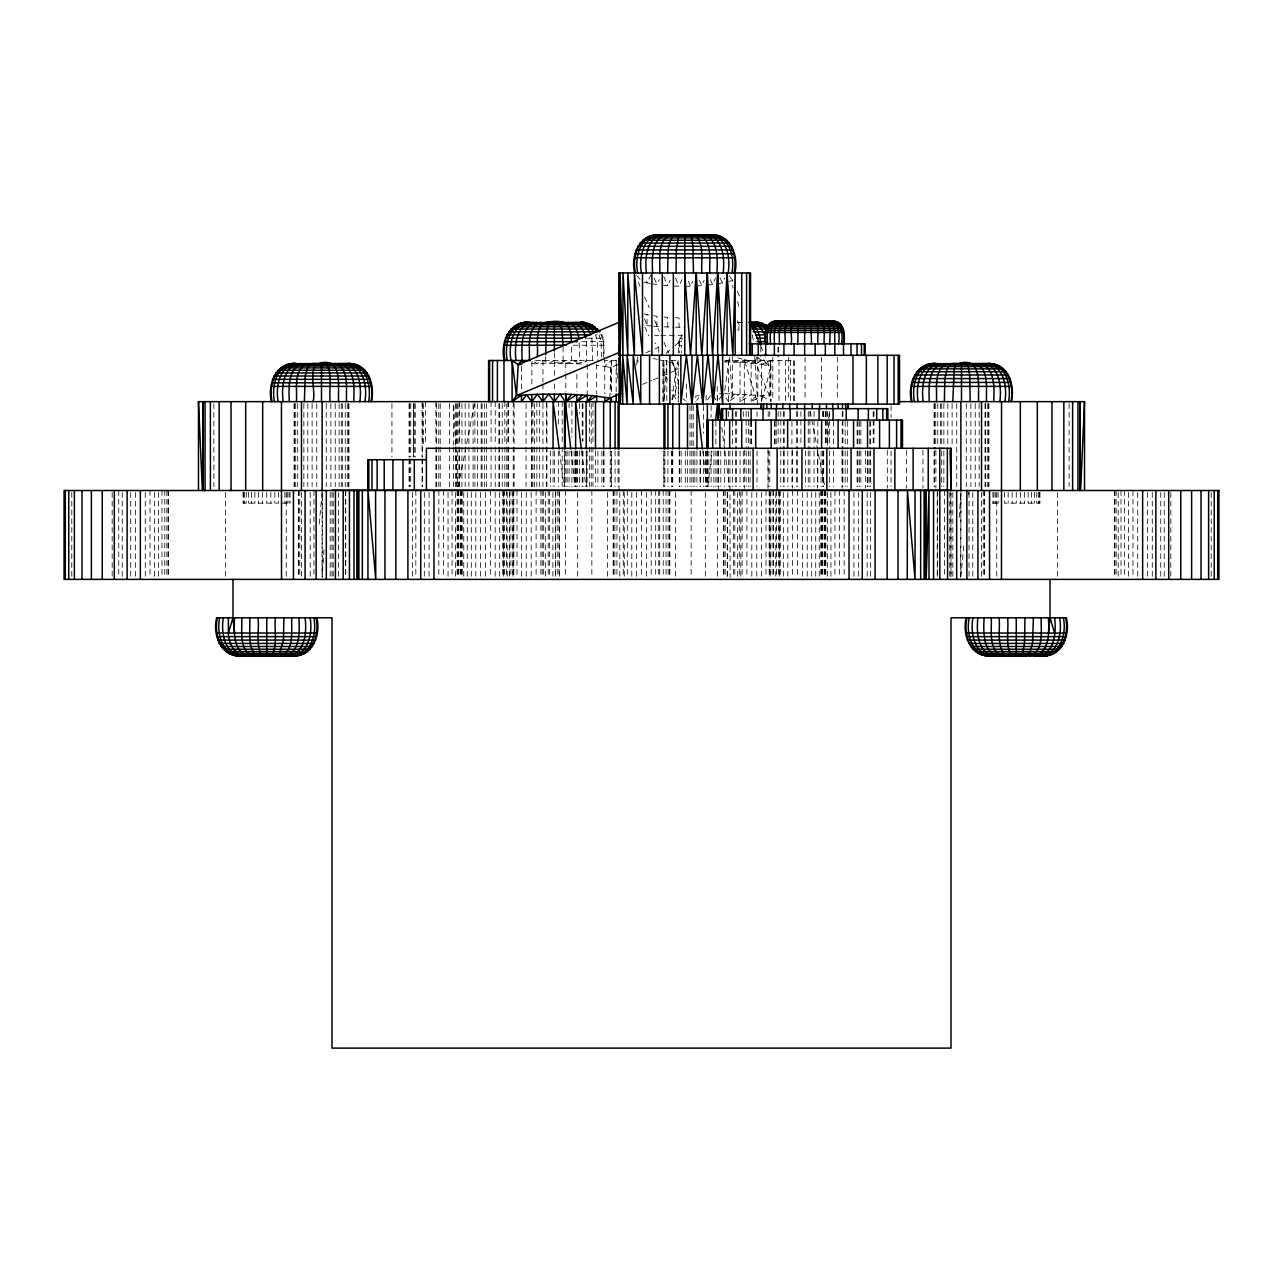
<?xml version="1.0" encoding="UTF-8"?>
<svg xmlns="http://www.w3.org/2000/svg" width="1283" height="1283" viewBox="0 0 1283 1283"><rect width="100%" height="100%" fill="white"/><g stroke="black" fill="none" stroke-linecap="round" stroke-linejoin="round"><path stroke-width="0.75" stroke-dasharray="5 3.75" d="M323.99 549.765L322.193 577.414L322.37 492.48M960.63 577.414L960.919 492.48L959.01 520.128M564.841 451.023L564.552 486.562L564.536 451.023M678.386 383.842L678.242 401.643L678.242 360.491L671.667 360.491L675.628 369.552L675.708 399.045L671.891 390.096M609.81 398.115L611.333 360.491L604.758 366.409L596.659 365.302M827.615 445.089L829.171 411.522M636.737 365.062L637.266 357.251M662.846 401.643L662.846 360.491L666.823 360.491L663.936 401.643L663.856 360.491L663.856 401.643M678.547 352.857L678.835 341.663L681.77 334.863L679.589 341.663L679.316 352.857M724.799 393.64L769.575 396.014L770.907 360.491L761.509 364.404L745.648 362.528L724.799 361.934M319.194 524.089L322.177 492.48M963.806 545.804L960.823 577.414L960.935 490.507M968.681 494.468L969.05 490.507M707.815 486.562L711.985 451.023M724.815 390.417L729.273 357.251M671.939 399.687L675.708 372.311L672.244 362.175M752.848 400.729L761.493 396.126L761.509 401.643C765.085 387.787 769.8 374.604 770.907 360.491L770.907 401.643L769.575 375.598M458.239 486.642L474.918 401.643L474.918 445.089M678.242 368.606L675.628 369.552L678.242 360.491M672.276 399.847L678.402 381.869L675.708 372.311M684.769 286.301L690.511 286.237L692.644 281.266M696.204 286.029L701.801 285.676L704.142 280.239M673.35 286.029L679.044 286.237L681.914 279.614M737.581 357.781L744.3 359.657L757.836 404.081L754.965 361.838L757.836 355.295M662.285 285.179L667.753 285.676L670.159 280.239M707.27 285.179L712.578 284.553L715.481 277.946M651.892 283.784L656.976 284.553L659.254 279.598M717.662 283.784L722.505 282.901L724.783 277.946M651.074 274.642L647.049 282.901L644.018 282.244M721.864 395.26L717.758 401.643L717.197 393.881L722.89 393.673L728.632 401.643L734.357 393.673M710.509 395.725L706.131 401.643L706.131 393.801M745.648 394.234L740.05 401.643L740.05 360.491L734.357 361.966L728.632 360.491L722.89 361.966M696.749 400.392L698.786 397.874M752.191 400.392L756.425 395.356M666.15 353.322L673.431 347.019M674.89 345.752L682.155 339.45M730.252 400.537L740.05 393.881M756.425 363.65L761.509 360.491L761.509 401.643M741.638 400.649L751.116 394.731M531.884 363.747L571.4 363.522L576.869 360.491L576.869 366.361M554.368 360.491L548.643 363.249L542.95 360.491L537.352 363.522L531.884 360.491L531.884 385.958M560.11 363.249L565.803 360.491L565.803 372.246M604.758 366.409L610.676 367.531L618.069 364.436M645.782 352.793L653.175 349.682M655.02 348.912L658.708 347.356L654.939 342.962M642.542 384.355L651.636 380.538M653.464 379.768L660.729 376.721M662.557 375.951L678.915 369.071M745.648 362.528L751.116 360.491L751.116 401.643M576.869 363.747L587.261 360.491L582.177 364.051L571.4 363.522M728.936 281.394L732.705 280.384L732.93 288.242M565.803 363.346L576.869 360.491M751.116 363.025L761.509 360.491M554.368 363.217L565.803 360.491M740.05 362.175L751.116 360.491M699.139 395.613L695.739 396.126L695.739 401.643M737.436 322.37L742.232 322.37M737.436 330.004L738.88 330.004L738.88 322.37M654.619 335.665L658.612 335.665M660.601 335.665L682.54 335.665M587.357 338.183L603.331 338.183L604.453 360.491M679.669 338.183L682.62 338.183M604.165 341.663L579.274 341.663L579.419 360.491M678.835 341.663L681.834 341.663M604.453 345.239L571.496 345.239L571.496 360.491M678.547 345.239L681.578 345.239L681.578 352.857M535.572 360.491L594.783 360.491M617.428 378.116L616.177 360.491L604.758 360.491L604.758 393.801M724.815 360.491L794.402 360.491L794.402 401.643M281.971 503.161L290.439 503.161M992.561 503.161L1001.029 503.161M675.243 327.165L684.769 327.277M664.097 326.812L673.35 327.133M675.243 317.799L679.044 317.943L679.044 327.245M653.576 326.203L662.285 326.732M651.892 326.074L644.018 325.337M664.097 317.045L667.753 317.382L667.753 326.973M653.576 315.746L656.976 316.26L656.976 326.427M650.273 283.495L647.049 282.901L644.772 277.946M644.098 313.918L650.273 315.201M761.509 364.404L769.239 365.896L765.342 356.802M769.575 396.014L754.965 361.838L744.3 359.657L744.3 404.081M653.384 358.486L657.249 359.368M659.173 359.817L666.903 361.581M668.828 362.031L678.482 364.244M737.933 322.37L739.152 322.658M762.31 396.255L769.479 400.745M757.964 357.652L769.239 365.896L761.188 357.636M683.181 398.805L685.298 400.697M636.705 275.54L640.185 279.357M729.305 275.941L732.705 280.384M712.723 395.725L717.197 401.643L717.197 384.002M720.084 277.946L722.505 282.901M710.301 279.598L712.578 284.553M699.395 280.239L701.801 285.676M654.073 277.946L656.976 284.553M688.362 281.266L690.511 286.237M663.84 276.615L667.753 285.676M675.483 277.962L679.044 286.237M737.356 291.305L739.698 296.758M760.675 345.881L764.572 354.99M737.404 320.718L739.682 326.058M638.421 282.436L639.96 286.061M644.611 296.95L649.262 307.84M654.699 320.558L659.35 331.447M664.001 342.336L668.651 353.226M671.763 360.475L675.628 369.552M644.852 326.812L648.637 335.665M662.702 368.59L667.288 379.335M603.331 338.183L601.952 334.863L595.585 334.863L597.493 341.663L597.734 360.491M601.23 334.863L603.411 341.663L603.684 360.491M599.081 334.863L601.166 341.663L601.422 360.491M644.531 318.745L647.049 325.657L647.049 314.624M737.645 301.553L739.441 309.235M752.415 334.863L753.522 341.663M810.134 411.298L824.392 484.717M591.88 338.183L592.73 360.491M721.784 427.319L724.59 449.034M724.847 451.023L729.418 486.562M559.436 451.023L564.023 486.562M581.584 451.023L585.866 486.562M702.731 451.023L706.901 486.562M571.015 451.023L575.185 486.562M637.571 357.251L638.276 365.062M729.658 357.251L732.32 400.184M586.379 341.663L586.556 360.491M455.497 445.089L453.669 403.616L453.573 445.089M455.577 447.061L457.309 486.562L457.357 447.061M754.741 355.295L754.965 361.838M610.676 367.531L611.189 394.057M658.708 347.356L658.788 352.617M718.159 451.023L718.448 486.562M950.799 490.202L950.992 577.398L951.008 490.202M586.219 451.023L586.331 486.562L586.379 451.023M1211.216 492.48L1211.216 577.414M1170.834 492.48L1170.834 577.414M1164.242 492.48L1164.242 577.414M1160.762 492.48L1160.762 577.414M1152.278 492.48L1152.278 577.414M1147.531 492.48L1147.531 577.414M1137.732 492.48L1137.732 577.414M1132.985 490.507L1132.985 577.414M1128.527 492.48L1128.527 577.414M1124.501 490.507L1124.501 577.414M1121.021 490.507L1121.021 577.414M1118.215 492.48L1118.215 577.414M1116.13 490.507L1116.13 577.414M1114.863 490.507L1114.863 577.414M1114.43 490.507L1114.43 577.414M1069.124 403.616L1069.124 486.562M1057.609 492.48L1057.609 577.414M1039.968 492.319L1039.968 503.161L1004.413 503.161L1004.413 492.319M1039.615 492.319L1039.615 503.161M1038.54 492.319L1038.54 503.161M1036.792 492.319L1036.792 503.161M1034.419 492.319L1034.419 503.161M1031.5 492.319L1031.5 503.161M1028.116 492.319L1028.116 503.161M1024.379 492.319L1024.379 503.161M1020.386 492.319L1020.386 503.161M1016.264 492.319L1016.264 503.161M1012.143 492.319L1012.143 503.161M1008.165 492.319L1008.165 503.161M998.11 492.319L998.11 503.161M996.747 492.48L996.747 577.414M995.736 492.319L995.736 503.161M993.988 492.319L993.988 503.161M992.93 492.319L992.93 503.161M988.936 403.616L988.936 486.562M988.519 403.616L988.519 486.562M987.285 403.616L987.285 486.562M985.264 403.616L985.264 486.562M985.136 403.616L985.136 486.562M984.638 490.507L984.638 577.414M984.269 490.507L984.318 577.414M983.211 490.507L983.211 577.414M981.463 492.48L981.463 577.414M979.137 403.616L979.137 486.562M975.224 403.616L975.224 486.562M972.787 492.48L972.787 577.414M970.878 403.616L970.878 486.562M969.034 492.48L969.034 577.414M966.259 403.616L966.259 486.562M956.733 403.616L956.733 486.562M952.82 492.48L952.82 577.414M952.114 403.616L952.114 445.089M949.773 492.48L949.773 577.414M947.784 403.616L947.784 445.089M944.529 490.507L944.529 577.414M943.855 403.616L943.855 449.034M943.855 451.023L943.855 486.562M941.706 403.616L941.706 449.034M941.706 451.023L941.706 486.562M940.487 403.616L940.487 445.089M937.745 403.616L937.745 445.089M937.584 490.507L937.584 577.414M937.231 492.48L937.231 577.414M935.724 403.616L935.724 449.034M935.884 450.285L935.884 488.214M934.473 403.616L934.473 449.034M934.473 451.023L934.473 486.562M934.056 403.616L934.056 449.034M934.056 451.023L934.056 486.562M922.958 450.285L922.958 488.214M906.616 450.285L906.616 488.214M891.06 405.588L891.06 417.44M891.06 451.023L891.06 486.562M887.307 450.285L887.307 488.214M873.98 411.522L873.98 445.089M873.21 411.522L873.21 445.089M870.692 421.385L870.692 449.034M870.692 451.023L870.692 486.562M870.644 492.48L870.644 577.414M869.826 421.385L869.826 449.034M869.826 451.023L869.826 486.562M868.078 451.023L868.078 486.562M867.533 451.023L867.533 486.562M867.292 451.023L867.292 486.562M867.164 492.48L867.164 577.414M865.592 450.285L865.592 488.214M860.861 421.385L860.861 449.034M860.861 451.023L860.861 486.562M859.482 421.385L859.482 449.034M859.482 451.023L859.482 486.562M858.68 492.48L858.68 577.414M857.942 421.385L857.942 449.034M857.942 451.023L857.942 486.562M857.108 421.385L857.108 449.034M857.108 451.023L857.108 486.562M853.933 492.48L853.933 577.414M847.325 421.385L847.325 449.034M847.325 451.023L847.325 486.562M845.16 421.385L845.16 449.034M845.16 451.023L845.16 486.562M844.15 490.507L844.15 577.414M842.899 411.522L842.899 449.034M842.899 451.023L842.899 486.562M842.225 411.522L842.225 449.034M842.225 451.023L842.225 486.562M842.113 450.285L842.113 488.214M839.403 490.507L839.403 577.414M837.318 357.251L837.318 400.184M834.944 490.507L834.944 577.414M833.597 421.385L833.597 449.034M833.597 451.023L833.597 486.562M830.919 492.48L830.919 577.414M829.636 411.522L829.636 449.034M829.636 451.023L829.636 486.562M827.439 492.48L827.439 577.414M827.23 411.522L827.23 445.089M826.829 411.522L826.829 445.089M825.867 490.507L825.867 577.414M825.643 411.522L825.643 445.089M825.466 411.522L825.466 445.089M825.434 490.507L825.434 577.414M824.616 490.507L824.616 577.414M824.167 490.507L824.167 577.414M823.702 411.522L823.702 417.44M823.702 451.023L823.702 486.562M823.317 411.522L823.317 417.44M823.317 451.023L823.317 486.562M822.547 411.522L822.547 417.44M822.547 451.023L822.547 486.562M822.547 490.507L822.547 577.414M822.066 490.507L822.066 577.414M821.457 357.251L821.457 400.184M821.072 451.023L821.072 486.562M821.264 490.507L821.264 577.414M820.847 490.507L820.847 577.414M819.244 492.48L819.244 577.414M817.832 421.385L817.832 449.034M817.832 451.023L817.832 486.562M817.528 450.285L817.528 488.214M815.747 492.48L815.747 577.414M814.08 411.522L814.08 449.034M814.08 451.023L814.08 486.562M811.69 492.48L811.69 577.414M809.926 411.522L809.926 449.034M809.926 451.023L809.926 486.562M808.258 411.522L808.258 449.034M808.258 451.023L808.258 486.562M807.215 492.48L807.215 577.414M805.499 451.023L805.499 486.562M805.082 357.251L805.082 400.184M802.436 492.48L802.436 577.414M800.929 411.522L800.929 445.089M797.513 490.507L797.513 577.414M797.433 411.522L797.433 449.034M797.433 451.023L797.433 486.562M796.358 411.522L796.358 449.034M796.358 451.023L796.358 486.562M793.407 360.491L793.407 401.643M792.589 450.285L792.589 488.214M792.589 490.507L792.589 577.414M791.932 421.385L791.932 449.034M791.932 451.023L791.932 486.562M790.44 360.491L790.44 401.643M788.692 357.251L788.692 400.184M787.778 451.023L787.778 486.562M787.826 492.48L787.826 577.414M785.597 360.491L785.597 401.643M784.025 411.522L784.025 449.034M784.025 451.023L784.025 486.562M783.833 411.522L783.833 449.034M783.833 451.023L783.833 486.562M783.336 492.48L783.336 577.414M780.786 411.522L780.786 449.034M780.786 451.023L780.786 486.562M780.176 490.507L780.176 577.414M779.743 490.507L779.743 577.414M779.294 492.48L779.294 577.414M779.022 360.491L779.022 401.643M778.701 347.148L778.701 356.674M778.46 490.507L778.46 577.414M778.156 411.522L778.156 445.089M777.947 347.148L777.947 356.674M776.215 421.385L776.215 445.089M776.375 490.507L776.375 577.414M775.798 492.48L775.798 577.414M775.028 421.385L775.028 445.089M774.627 421.385L774.627 445.089M773.537 490.507L773.537 577.414M772.959 490.507L772.959 577.414M772.783 357.251L772.783 400.184M770.875 490.507L770.875 577.414M770.041 492.48L770.041 577.414M769.768 411.522L769.768 417.44M769.768 451.023L769.768 486.562M769.592 490.507L769.592 577.414M769.159 490.507L769.159 577.414M768.196 411.522L768.196 417.44M768.196 451.023L768.196 486.562M767.988 448.28L767.988 488.214M765.999 490.507L765.999 577.414M761.525 492.48L761.525 577.414M760.819 347.148L760.819 356.674M757.836 357.251L757.836 400.184M757.034 411.522L757.034 417.44M757.034 451.023L757.034 486.562M756.745 492.48L756.745 577.414M751.822 492.48L751.822 577.414M751.485 421.385L751.485 445.089M751.148 421.385L751.148 445.089M750.106 421.385L750.106 449.034M750.106 451.023L750.106 486.562M748.422 411.522L748.422 449.034M748.422 451.023L748.422 486.562M746.898 490.507L746.898 577.414M746.145 411.522L746.145 449.034M746.145 451.023L746.145 486.562M744.461 450.285L744.461 488.214M743.322 411.522L743.322 417.44M743.322 451.023L743.322 486.562M742.119 490.507L742.119 577.414M740.804 492.48L740.804 577.414M740.066 451.023L740.066 486.562M739.297 490.507L739.297 577.414M737.645 492.48L737.645 577.414M736.442 411.522L736.442 449.034M736.442 451.023L736.442 486.562M735.624 411.522L735.624 449.034M735.624 451.023L735.624 486.562M734.822 490.507L734.822 577.414M733.603 490.507L733.603 577.414M732.561 356.369L732.561 400.104M732.593 421.385L732.593 449.034M732.593 451.023L732.593 486.562M729.931 451.023L730.107 577.414M728.632 360.491L728.632 401.643M728.632 411.522L728.632 417.44M728.632 451.023L728.632 486.562M727.509 492.48L727.509 577.414M727.269 492.48L727.269 577.414M725.184 490.507L725.184 577.414M724.654 421.385L724.654 449.034M724.654 451.023L724.654 486.562M723.901 490.507L723.901 577.414M723.468 490.507L723.468 577.414M720.805 451.023L720.805 486.562M718.464 451.023L718.464 490.507M717.582 492.48L717.582 577.414M717.197 451.023L717.197 486.562M715.882 421.385L715.882 449.034M715.882 451.023L715.882 486.562M713.925 451.023L713.925 486.562M711.103 405.588L711.103 417.44M711.103 451.023L711.103 486.562M708.825 451.023L708.825 486.562M707.366 451.023L707.366 486.562M707.141 451.023L707.141 486.562M706.115 451.023L706.115 486.562M705.762 451.023L705.762 486.562M705.329 492.48L705.329 577.414M703.485 405.588L703.485 433.237M703.485 451.023L703.485 486.562M700.566 451.023L700.566 486.562M700.053 451.023L700.053 486.562M696.926 451.023L696.926 486.562M694.857 451.023L694.857 486.562M693.237 405.588L693.237 449.034M693.237 451.023L693.237 486.562M691.794 405.588L691.794 449.034M691.794 451.023L691.794 486.562M691.152 490.507L691.152 577.414M690.013 405.588L690.013 449.034M690.013 451.023L690.013 486.562M687.512 451.023L687.512 486.562M686.341 384.002L686.341 401.643M685.314 451.023L685.314 486.562M681.097 451.023L681.097 486.562M679.365 451.023L679.365 486.562M679.284 451.023L679.284 486.562M675.467 492.48L675.467 577.414M672.773 451.023L672.773 486.562M672.084 451.023L672.084 486.562M671.731 451.023L671.731 486.562M669.854 490.507L669.854 577.414M669.421 490.507L669.421 577.414M668.138 490.507L668.138 577.414M667.914 451.023L667.914 486.562M666.823 360.491L666.823 401.643M666.053 490.507L666.053 577.414M664.931 451.023L664.931 486.562M663.215 490.507L663.215 577.414M659.719 490.507L659.719 577.414M658.74 490.507L658.74 577.414M655.677 490.507L655.677 577.414M651.203 490.507L651.203 577.414M646.424 492.48L646.424 577.414M641.5 490.507L641.5 577.414M636.576 492.48L636.576 577.414M631.797 492.48L631.797 577.414M627.323 490.507L627.323 577.414M624.26 492.48L624.26 577.414M623.281 490.507L623.281 577.414M619.785 492.48L619.785 577.414M619.064 451.023L619.064 490.507M618.069 451.023L618.069 486.562M616.947 490.507L616.947 577.414M616.177 360.491L616.177 393.801M615.086 451.023L615.086 486.562M614.862 490.507L614.862 577.414M613.579 490.507L613.579 577.414M613.146 490.507L613.146 577.414M611.333 360.491L611.333 393.801M610.227 451.023L610.227 486.562M607.533 492.48L607.533 577.414M604.02 451.023L604.02 486.562M603.635 451.023L603.635 486.562M601.903 451.023L601.903 486.562M597.91 451.023L597.91 486.562M596.659 364.404L596.659 393.801M595.488 451.023L595.488 486.562M592.971 401.643L592.971 445.089M592.971 447.061L592.971 486.562M591.848 490.507L591.848 577.414M591.206 403.616L591.206 445.089M591.206 447.061L591.206 486.562M589.346 401.643L589.346 445.089M589.346 447.061L589.346 486.562M587.261 364.404L587.261 393.801M587.133 451.023L587.133 486.562M582.947 403.616L582.947 441.144M582.947 451.023L582.947 486.562M582.225 403.616L582.225 441.144M582.225 451.023L582.225 486.562M579.515 403.616L579.515 413.495M579.515 451.023L579.515 486.562M577.671 492.48L577.671 577.414M577.238 451.023L577.238 486.562M576.869 374.203L576.869 391.844M576.885 451.023L576.885 486.562M575.859 451.023L575.859 486.562M575.634 451.023L575.634 486.562M574.175 451.023L574.175 486.562M571.897 401.643L571.897 437.198M571.897 451.023L571.897 486.562M569.075 403.616L569.075 407.561M569.075 451.023L569.075 486.562M567.118 451.023L567.118 486.562M565.803 374.203L565.803 391.844M565.803 451.023L565.803 486.562M565.418 490.507L565.418 577.414M563.077 347.148L563.077 360.491M562.195 401.643L562.195 445.089M562.195 447.061L562.195 486.562M559.532 492.48L559.532 577.414M559.099 490.507L559.099 577.414M558.346 401.643L558.346 427.319M558.346 451.023L558.346 486.562M557.816 490.507L557.816 577.414M555.731 490.507L555.731 577.414M555.491 492.48L555.491 577.414M554.368 352.857L554.368 376.16M554.368 384.002L554.368 391.844M554.368 451.023L554.368 486.562M553.069 451.023L553.069 486.562M552.893 492.48L552.893 577.414M550.407 451.023L550.407 486.562M549.397 490.507L549.397 577.414M548.178 490.507L548.178 577.414M546.927 403.616L546.927 445.089M546.927 447.061L546.927 486.562M546.558 401.643L546.558 445.089M546.558 447.061L546.558 486.562M545.676 356.674L545.676 360.491M545.355 492.48L545.355 577.414M543.703 490.507L543.703 577.414M542.95 360.491L542.95 382.045M542.95 384.002L542.95 391.844M542.934 403.616L542.934 445.089M542.934 447.061L542.934 486.562M542.196 490.507L542.196 577.414M540.881 490.507L540.881 577.414M539.678 401.643L539.678 445.089M539.678 447.061L539.678 486.562M536.855 401.643L536.855 445.089M536.855 447.061L536.855 486.562M536.102 490.507L536.102 577.414M534.578 403.616L534.578 445.089M534.578 447.061L534.578 486.562M532.894 401.643L532.894 445.089M532.894 447.061L532.894 486.562M531.852 401.643L531.852 445.089M531.852 447.061L531.852 486.562M531.515 403.616L531.515 445.089M531.515 447.061L531.515 486.562M531.178 492.48L531.178 577.414M526.255 492.48L526.255 577.414M526.046 403.616L526.046 445.089M526.046 447.061L526.046 486.562M521.491 366.361L521.491 389.888M521.475 492.48L521.475 577.414M517.001 490.507L517.001 577.414M514.114 403.616L514.114 445.089M514.114 447.061L514.114 486.562M513.841 490.507L513.841 577.414M513.408 490.507L513.408 577.414M513.232 401.643L513.232 445.089M513.232 447.061L513.232 486.562M512.959 492.48L512.959 577.414M512.125 490.507L512.125 577.414M510.041 490.507L510.041 577.414M509.463 492.48L509.463 577.414M508.373 401.643L508.373 445.089M508.373 447.061L508.373 486.562M507.972 401.643L507.972 445.089M507.972 447.061L507.972 486.562M507.202 492.48L507.202 577.414M506.785 403.616L506.785 445.089M506.785 447.061L506.785 486.562M506.625 490.507L506.625 577.414M504.844 401.643L504.844 445.089M504.844 447.061L504.844 486.562M504.54 490.507L504.54 577.414M503.706 492.48L503.706 577.414M503.257 490.507L503.257 577.414M502.824 490.507L502.824 577.414M502.214 403.616L502.214 445.089M502.214 447.061L502.214 486.562M499.664 492.48L499.664 577.414M499.312 403.616L499.312 445.089M499.312 447.061L499.312 486.562M498.975 403.616L498.975 445.089M498.975 447.061L498.975 486.562M495.222 401.643L495.222 445.089M495.222 447.061L495.222 486.562M495.174 492.48L495.174 577.414M491.068 401.643L491.068 445.089M491.068 447.061L491.068 486.562M490.411 490.507L490.411 577.414M486.642 403.616L486.642 445.089M486.642 447.061L486.642 486.562M485.487 492.48L485.487 577.414M484.653 403.616L484.653 445.089M484.653 447.061L484.653 486.562M482.071 403.616L482.071 445.089M482.071 447.061L482.071 486.562M481.173 403.616L481.173 445.089M481.173 447.061L481.173 486.562M480.564 492.48L480.564 577.414M477.501 403.616L477.501 445.089M477.501 447.061L477.501 486.562M475.785 492.48L475.785 577.414M474.918 447.061L474.918 486.562M473.074 403.616L473.074 445.089M473.074 447.061L473.074 486.562M471.31 492.48L471.31 577.414M468.92 403.616L468.92 445.089M468.92 447.061L468.92 486.562M467.253 492.48L467.253 577.414M465.168 403.616L465.168 445.089M465.168 447.061L465.168 486.562M463.756 492.48L463.756 577.414M462.153 490.507L462.153 577.414M461.928 403.616L461.928 445.089M461.928 447.061L461.928 486.562M461.736 490.507L461.736 577.414M460.934 490.507L460.934 577.414M460.453 490.507L460.453 577.414M459.314 401.643L459.298 445.089M459.314 447.061L459.298 486.562M458.961 403.616L458.961 445.089M458.961 447.061L458.961 486.562M458.833 490.507L458.833 577.414M458.384 490.507L458.384 577.414M457.566 490.507L457.566 577.414M457.357 403.616L457.357 445.089M457.133 490.507L457.133 577.414M456.171 403.616L456.427 445.089M456.171 447.061L456.171 486.562M455.77 403.616L455.77 445.089M455.77 447.061L455.77 486.562M455.561 492.48L455.561 577.414M453.573 447.061L453.573 486.562M452.081 490.507L452.081 577.414M449.403 403.616L449.403 445.089M449.403 447.061L449.403 486.562M448.056 492.48L448.056 577.414M443.597 490.507L443.597 577.414M440.229 403.616L440.229 445.089M440.229 447.061L440.229 486.562M438.85 490.507L438.85 577.414M438.786 403.616L438.786 445.089M438.786 447.061L438.786 486.562M436.557 403.616L436.557 445.089M436.557 447.061L436.557 486.562M435.883 401.643L435.883 445.089M435.883 447.061L435.883 486.562M429.067 492.48L429.067 577.414M425.523 401.643L425.523 445.089M424.32 492.48L424.32 577.414M423.615 403.616L423.615 447.061M422.332 403.616L422.332 456.94M422.332 458.913L422.332 486.562M422.091 401.643L422.091 456.94M422.091 458.913L422.091 486.562M415.836 490.507L415.836 577.414M415.259 403.616L415.259 456.94M414.184 403.616L414.184 456.94M412.356 492.48L412.356 577.414M410.752 403.616L410.752 456.94M410.752 458.913L410.752 486.562M409.71 403.616L409.71 456.94M409.71 458.913L409.71 486.562M409.052 403.616L409.052 456.94M409.052 458.913L409.052 486.562M391.94 403.616L391.94 456.94M348.944 403.616L348.944 486.562M348.527 403.616L348.527 486.562M347.276 403.616L347.276 486.562M345.769 490.507L345.769 577.414M345.255 403.616L345.255 486.562M345.416 490.507L345.416 577.414M342.513 403.616L342.513 486.562M341.294 403.616L341.294 486.562M339.145 403.616L339.145 486.562M338.471 492.48L338.471 577.414M335.216 403.616L335.216 486.562M333.227 492.48L333.227 577.414M331.992 492.191L331.992 577.398M330.886 403.616L330.886 486.562M330.18 492.48L330.18 577.414M326.267 403.616L326.267 486.562M322.065 490.507L322.065 577.414M316.741 403.616L316.741 486.562M313.95 490.507L313.966 577.414M312.122 403.616L312.122 486.562M310.213 492.48L310.213 577.414M307.776 403.616L307.776 486.562M303.863 403.616L303.863 486.562M301.537 492.48L301.537 577.414M299.789 490.507L299.789 577.414M298.731 490.507L298.682 577.414M298.362 490.507L298.362 577.414M297.736 403.616L297.736 486.562M295.715 403.616L295.715 486.562M294.481 403.616L294.481 486.562M294.064 403.616L294.064 486.562M290.07 492.319L290.07 503.161M289.012 492.319L289.012 503.161M287.264 492.319L287.264 503.161M286.253 492.48L286.253 577.414M284.89 492.319L284.89 503.161M278.587 492.319L278.587 503.161L243.032 503.161L243.032 492.319M274.835 492.319L274.835 503.161M270.857 492.319L270.857 503.161M266.736 492.319L266.736 503.161M262.614 492.319L262.614 503.161M258.621 492.319L258.621 503.161M254.884 492.319L254.884 503.161M251.5 492.319L251.5 503.161M248.581 492.319L248.581 503.161M246.208 492.319L246.208 503.161M244.46 492.319L244.46 503.161M243.385 492.319L243.385 503.161M225.391 492.48L225.391 577.414M213.876 403.616L213.876 486.562M168.57 490.507L168.57 577.414M168.137 490.507L168.137 577.414M166.87 490.507L166.87 577.414M164.785 490.507L164.785 577.414M161.979 490.507L161.979 577.414M158.499 492.48L158.499 577.414M154.473 492.48L154.473 577.414M150.015 490.507L150.015 577.414M145.268 492.48L145.268 577.414M135.469 492.48L135.469 577.414M130.722 492.48L130.722 577.414M122.238 492.48L122.238 577.414M118.758 490.507L118.758 577.414M112.166 492.48L112.166 577.414M71.784 492.48L71.784 577.414M663.92 486.562L663.888 451.023L663.936 486.562M611.269 486.562L611.269 451.023L611.141 486.562M413.415 456.94L413.415 403.616L413.302 456.94"/><path stroke-width="1.5" d="M907.241 579.387L907.434 490.507L915.052 579.387L915.052 490.507M564.857 449.034L565.803 394.122L592.105 395.597L609.81 398.115L620.715 393.528M620.042 404.081L619.272 357.251L619.224 404.081L899.511 404.081L899.511 355.295L618.999 355.295L619.112 345.496M898.854 401.643L1084.52 401.643L1080.623 490.507L1079.773 401.643L1079.773 490.507M1048.452 617.797C1048.965 630.194 1050.52 653.095 1033.761 655.902M521.556 364.436L518.204 364.693L512.093 360.491L512.093 401.643L516.504 395.613L518.204 364.693L521.491 360.491L524.025 362.271M735.159 355.295L735.159 272.99L732.85 355.295L727.06 272.99L722.505 355.295L717.662 272.99L712.578 355.295L707.27 272.99L701.801 355.295L696.204 272.99L690.511 355.295L684.769 272.99M1054.626 617.797C1056.342 631.252 1055.043 654.49 1037.113 655.902M271.419 401.643C267.489 385.622 274.931 363.137 294.288 363.538C276.07 365.11 271.483 386.76 274.45 401.643M313.79 617.797C317.19 633.096 311.368 655.918 292.299 655.902C312.314 657.554 321.215 634.46 316.805 617.797M504.299 360.491C499.889 343.828 508.79 320.718 528.804 322.37C509.736 322.354 503.93 345.175 507.314 360.491M1063.318 617.797C1066.718 633.096 1060.913 655.918 1041.828 655.902C1061.843 657.554 1070.744 634.46 1066.333 617.797L951.008 617.797L951.008 1048.115L331.992 1048.115L331.992 617.797L216.667 617.797C212.24 634.444 221.157 657.57 241.172 655.902C222.087 655.918 216.282 633.096 219.682 617.797M634.7 272.99C630.37 256.327 639.159 233.249 659.205 234.885C640.105 234.885 634.395 257.658 637.715 272.99M765.374 343.876C763.481 335.264 765.261 320.942 776.808 321.007L832.442 321.007M911.427 401.643C907.562 385.606 914.891 363.169 934.297 363.538C916.046 365.126 911.539 386.744 914.442 401.643M680.856 355.295L680.856 404.081L686.389 355.295L691.922 404.081L697.391 355.295L702.779 404.081L708.04 355.295L713.123 404.081L718.015 355.295L722.666 404.081L722.666 355.295M1048.452 633.032L1050.007 617.797L1050.007 579.387M715.673 419.413L717.518 403.616M245.887 655.902L237.932 653.416L233.506 649.214L230.282 643.424L228.582 636.625L228.374 633.032L232.993 617.797L232.993 579.387M778.492 321.007C767.138 321.199 766.224 335.633 767.747 343.876M512.093 360.491L516.504 395.613L526.575 394.827L531.884 401.643L537.352 394.282L565.803 394.122L565.803 401.643L576.869 394.522L576.869 401.643L587.261 395.18L587.261 401.643L596.659 396.078L596.659 401.643M512.093 401.643L521.491 395.18L521.491 401.643L526.575 394.827L537.352 394.282L542.95 401.643L548.643 394.009L554.368 401.643L560.11 394.009L565.242 401.643L570.791 449.034M565.803 401.643L571.4 394.282M576.869 401.643L582.177 394.827M587.261 401.643L592.105 395.597M734.854 272.99C739.024 256.552 730.733 233.65 710.894 234.885L675.467 234.885L672.789 236.264L669.485 243.048L668.122 249.928L667.641 272.99M304.376 401.643L305.226 376.015L307.599 367.9L309.78 364.661L312.202 363.538L347.613 363.538C367.179 362.672 374.828 385.558 370.819 401.643M259.086 655.902L297.528 655.629L235.944 655.629L259.086 655.902L256.199 655.629C246.544 646.071 250.827 629.761 249.608 617.797M508.661 331.8L597.333 331.8L589.699 324.872L579.948 322.37L585.16 322.658L523.592 322.658L585.16 322.658L591.96 324.872L600.075 331.8M944.368 401.643L944.849 378.581L947.159 368.879L949.516 364.917L952.194 363.538L987.605 363.538C1007.219 362.688 1014.757 385.541 1010.812 401.643M571.4 341.663C571.432 324.07 564.44 318.793 546.75 322.402C533.584 325.69 538.7 346.859 537.24 356.674M277.256 655.629L256.199 655.629L276.037 655.902L279.598 653.416L283.479 640.105L283.864 617.797M966.195 617.797C961.945 634.235 970.349 657.169 990.155 655.902L1025.566 655.902L1027.988 654.779L1030.169 651.539L1032.542 643.424L1033.392 617.797M701.897 272.99C700.759 260.946 704.848 244.957 695.434 235.222L679.942 234.885L678.691 236.264L676.317 249.928L676.077 272.99M961.496 363.875L956.092 363.875L954.215 368.879L952.804 401.643M321.504 363.811C305.595 362.383 317.077 394.33 312.811 401.643M562.018 322.37L564.905 322.658L549.525 322.386L548.418 323.492L546.109 334.863L545.676 354.766M271.579 655.886C278.09 644.916 273.969 629.905 275.428 617.797M999.136 617.797C1000.355 629.761 996.089 646.071 1005.744 655.629L1021.108 655.886L1022.214 654.779L1024.524 643.424L1024.957 617.797M799.79 321.007L798.074 326.716L797.818 343.876M518.204 364.693L618.438 322.578M516.504 395.613L619.609 352.296M795.107 321.007C788.452 325.834 792.621 337.221 791.21 343.876M671.169 234.885C656.335 239.761 660.504 261.315 659.735 272.99M790.713 321.007C782.133 324.246 786.014 337.317 785.004 343.876M947.896 363.538C933.062 368.413 937.231 389.968 936.462 401.643M658.66 234.885L655.469 235.222L695.434 235.222M540.768 322.37C525.934 327.213 530.104 348.88 529.334 360.491M307.888 363.538C293.053 368.365 297.223 390.032 296.469 401.643M280.336 655.902C295.186 651.074 291 629.408 291.77 617.797M1029.864 655.902C1044.715 651.074 1040.545 629.408 1041.299 617.797M655.469 235.222L657.57 234.901L653.592 235.222L715.962 235.222L710.349 234.885C729.45 234.885 735.159 257.658 731.823 272.99M528.259 322.37L525.437 322.658L527.169 322.386C508.052 322.402 501.364 344.79 505.053 360.491M912.181 401.643C908.091 385.333 916.11 362.271 935.932 363.538L932.196 363.875L956.653 363.554M316.051 617.797C319.74 633.497 313.052 655.854 293.951 655.902L295.667 655.629L292.845 655.902M1042.373 655.902L1045.196 655.629L1005.744 655.629M525.437 322.658L527.169 322.402L524.057 322.658L527.169 322.402M272.188 401.643C268.019 385.349 276.15 362.255 295.924 363.538L292.572 363.811L316.66 363.554M293.951 655.886L297.047 655.629L293.951 655.886L295.667 655.629M969.21 617.797C965.81 633.096 971.632 655.918 990.701 655.902L985.472 655.629L1047.056 655.629L1043.48 655.886L1045.196 655.629M667.288 234.885C650.513 237.724 652.101 260.529 652.582 272.99M786.752 321.007C776.937 323.011 779.711 337.044 779.39 343.876M944.015 363.538C927.24 366.377 928.828 389.182 929.309 401.643M536.887 322.37C520.112 325.176 521.684 348.078 522.181 360.491M304.007 363.538C287.248 366.329 288.803 389.246 289.317 401.643M284.217 655.902C300.992 653.095 299.436 630.194 298.923 617.797M674.104 235.222L679.942 234.885M663.936 234.885C645.974 236.329 644.74 259.503 646.407 272.99M783.32 321.007C772.735 322.145 774.13 336.563 774.563 343.876M940.664 363.538C922.702 364.997 921.467 388.156 923.135 401.643M932.196 363.875L935.387 363.538M533.536 322.37C515.59 323.797 514.291 347.035 516.007 360.491M300.655 363.538C282.709 364.949 281.426 388.188 283.142 401.643M287.584 655.902C305.514 654.49 306.813 631.252 305.097 617.797M661.21 234.885C642.542 235.431 638.774 258.476 641.404 272.99M292.572 363.811L295.395 363.538M780.529 321.007C769.479 321.568 769.575 336.066 770.634 343.876M937.937 363.538C919.253 364.083 915.501 387.145 918.131 401.643M657.57 234.901L654.073 235.222L657.57 234.885C638.437 234.933 631.845 257.29 635.454 272.99M934.297 363.538L930.319 363.875L992.673 363.875C1010.138 366.537 1014.372 386.937 1011.581 401.643M543.848 322.658L549.525 322.386M1023.914 655.902L1026.801 655.629L1021.108 655.886M530.809 322.37C512.158 322.899 508.309 346.009 511.003 360.491M294.288 363.538L290.712 363.811L352.28 363.811C369.921 366.168 374.54 386.825 371.573 401.643M297.929 363.538C279.277 364.051 275.428 387.161 278.138 401.643M290.295 655.902C308.946 655.388 312.795 632.278 310.101 617.797M1039.823 655.902C1058.475 655.388 1062.34 632.278 1059.63 617.797M1043.48 655.886L1046.591 655.629L1043.48 655.886C1062.581 655.87 1069.268 633.481 1065.58 617.797M777.225 321.007C765.726 321.007 764.171 335.36 765.967 343.876M1023.882 655.886L1026.801 655.629M963.116 363.763L970.221 363.763M957.888 363.763C983.468 355.231 977.742 387.658 978.624 401.643M323.108 363.731L330.132 363.731M317.943 363.714C343.764 355.455 337.525 387.498 338.632 401.643M649.743 236.264L719.811 236.264M646.135 237.948L723.42 237.948M642.863 240.226L726.675 240.226M640.057 243.048L729.498 243.048M637.763 246.304L731.791 246.304M636.079 249.928L733.475 249.928M635.053 253.777L734.501 253.777M634.7 257.739L734.854 257.739M618.999 355.295L618.999 272.99L750.555 272.99L750.555 355.295M774.82 321.183L834.431 321.183C844.888 322.883 845.032 335.825 843.877 343.876M772.895 321.696L836.356 321.696M749.144 322.37L759.408 322.658L769.271 326.748M749.464 322.37L759.408 322.658L754.196 322.37L762.375 323.492L768.661 326.748L750.892 326.748M771.099 322.53L838.168 322.53M520.096 323.492L588.656 323.492M762.904 323.492L750.651 323.492C758.141 327.79 760.691 337.124 760.819 345.239M769.463 323.685L839.804 323.685M516.776 324.872L591.96 324.872M752.784 324.872L766.224 324.872M768.052 325.08L841.199 325.08M766.913 326.716L842.354 326.716M513.729 326.748L595.023 326.748M766.063 328.528L843.188 328.528M511.003 329.073L597.75 329.073M751.87 329.073L766.192 329.073L758.317 323.492L752.191 322.37M765.55 330.453L843.701 330.453M753.105 331.8L766.689 331.8M765.374 332.441L843.877 332.441M506.785 334.863L590.822 334.863C588.352 328.368 582.546 322.434 575.217 322.37M755.815 334.863L765.085 334.863L766.127 338.183L756.601 338.183M505.422 338.183L582.354 338.183M504.588 341.663L577.302 341.663M757.082 341.663L766.769 341.663M749.24 343.876L865.143 343.876L865.143 355.295M504.299 345.239L566.444 345.239M530.152 360.491L488.598 360.491L488.598 401.643M287.232 364.661L355.776 364.661M926.47 364.917L996.522 364.917M283.912 366.024L359.096 366.024M922.862 366.601L1000.147 366.601M280.849 367.9L362.143 367.9M919.59 368.879L1003.402 368.879M278.122 370.226L364.885 370.226M916.768 371.701L1006.225 371.701M275.797 372.952L367.211 372.952M914.49 374.973L1008.518 374.973M273.921 376.015L369.087 376.015M912.806 378.581L1010.202 378.581M272.541 379.335L370.45 379.335M911.764 382.43L1011.229 382.43M271.707 382.815L371.3 382.815M271.419 386.391L371.573 386.391M911.427 386.391L1011.581 386.391M198.48 490.507L198.48 401.643L620.154 401.643M331.992 490.202L951.008 490.202L950.799 448.28L426.389 448.28L426.389 490.202M426.389 459.715L367.756 459.715L367.756 490.202M216.667 633.032L316.805 633.032M966.195 633.032L1066.333 633.032M216.939 636.625L316.532 636.625M966.468 636.625L1066.061 636.625M217.773 640.105L315.682 640.105M967.318 640.105L1065.227 640.105M219.152 643.424L314.319 643.424M968.681 643.424L1063.848 643.424M221.029 646.488L312.443 646.488M970.557 646.488L1061.971 646.488M223.354 649.214L310.117 649.214M972.883 649.214L1059.646 649.214M226.081 651.539L307.391 651.539M975.609 651.539L1056.919 651.539M229.144 653.416L304.328 653.416M978.672 653.416L1053.856 653.416M232.464 654.779L301.008 654.779M981.992 654.779L1050.536 654.779M348.703 363.538L352.28 363.811L348.703 363.538C366.922 365.11 371.525 386.76 368.558 401.643M580.477 322.37L591.399 324.872L599.386 331.8M988.712 363.538L992.673 363.875L988.712 363.538C1006.947 365.126 1011.453 386.744 1008.55 401.643M350.435 363.811L347.613 363.538M990.155 655.902L987.333 655.629L989.049 655.886C969.948 655.886 963.26 633.481 966.949 617.797M240.627 655.902L237.804 655.629L239.52 655.886C220.419 655.886 213.732 633.481 217.42 617.797M581.584 322.386L584.695 322.658L581.584 322.37L583.3 322.658M989.049 655.886L985.953 655.629L989.049 655.902L987.333 655.629M239.52 655.886L236.409 655.629L239.52 655.902L237.804 655.629M832.025 321.007L834.431 321.183M562.002 322.402L564.905 322.658M329.122 363.554L332.024 363.811L329.154 363.538M256.199 655.629L259.118 655.886M710.894 234.885L714.07 235.222L711.985 234.901C731.118 234.917 737.709 257.29 734.084 272.99M577.943 322.37L586.924 324.872L593.965 331.8M345.063 363.538C363.714 364.051 367.563 387.161 364.869 401.643M992.705 655.902C974.054 655.388 970.205 632.278 972.899 617.797M243.177 655.902C224.525 655.388 220.66 632.278 223.37 617.797M830.775 321.007C842.113 321.199 843.027 335.633 841.52 343.876M990.797 363.875L987.605 363.538M711.985 234.885L715.481 235.222L711.985 234.885L714.07 235.222M754.741 322.37L760.835 323.492L766.817 326.748M708.344 234.885C727.012 235.431 730.781 258.476 728.135 272.99M828.722 321.007C839.788 321.568 839.675 336.066 838.617 343.876M985.071 363.538C1003.739 364.083 1007.508 387.145 1004.862 401.643M342.336 363.538C360.282 364.949 361.581 388.188 359.865 401.643M995.416 655.902C977.486 654.49 976.187 631.252 977.903 617.797M969.114 363.554L972.161 363.875L969.146 363.538M705.618 234.885C723.58 236.329 724.815 259.503 723.131 272.99M825.947 321.007C831.592 321.199 834.8 327.341 834.704 332.441L834.88 355.295M982.345 363.538C1000.307 364.997 1001.542 388.156 999.858 401.643M571.865 322.37C579.916 322.771 584.39 331.142 585.834 338.183M338.985 363.538C355.76 366.329 354.188 389.246 353.691 401.643M998.783 655.902C982.008 653.095 983.564 630.194 984.077 617.797M249.239 655.902C232.48 653.095 234.035 630.194 234.548 617.797M702.266 234.885C719.041 237.724 717.454 260.529 716.956 272.99M822.515 321.007C832.33 323.011 829.54 337.044 829.86 343.876M978.993 363.538C995.752 366.377 994.165 389.182 993.684 401.643M567.984 322.37C575.281 323.364 577.655 332.024 578.858 338.183M335.104 363.538C349.938 368.365 345.769 390.032 346.538 401.643M1002.665 655.902C987.814 651.074 992 629.408 991.23 617.797M253.136 655.902C238.285 651.074 242.455 629.408 241.701 617.797M698.385 234.885C713.204 239.761 709.05 261.315 709.82 272.99M818.538 321.007C827.134 324.246 823.237 337.317 824.247 343.876M975.112 363.538C989.931 368.413 985.777 389.968 986.531 401.643M814.144 321.007C820.815 325.834 816.646 337.221 818.057 343.876M833.982 321.183C844.374 322.947 844.358 335.889 843.284 343.876M752.207 322.658L759.761 326.748L765.085 334.863M809.461 321.007L811.177 326.716L811.449 343.876M559.212 322.386L561.906 329.073L563.077 345.239M1011.421 655.886C1004.91 644.916 1009.031 629.905 1007.572 617.797M326.347 363.554C332.858 374.524 328.737 389.535 330.196 401.643M261.892 655.886C255.381 644.916 259.487 629.905 258.043 617.797M966.34 363.554L968.216 366.601L969.659 374.973L970.189 401.643M689.612 234.885L691.489 237.948L692.932 246.304L693.478 272.99M611.333 397.73L611.333 401.643L609.81 398.115L604.758 401.643L604.758 397.169M749.801 320.413L759.905 344.069M1050.007 617.797L1054.626 633.032M718.721 403.616L720.757 419.413M559.18 449.034L553.069 401.643L553.069 449.034M581.343 449.034L575.634 401.643L575.634 449.034M697.166 403.616L702.491 449.034M232.993 617.797L234.548 633.032M198.48 401.643L202.377 490.507L203.227 401.643L203.227 490.507M950.045 450.285L951.008 490.202M611.269 397.858L611.333 401.643M618.999 272.99L620.282 404.081M717.774 403.616L717.903 419.413M586.074 401.643L586.219 449.034M375.566 490.507L375.759 579.387L367.948 490.507L367.948 579.387M926.166 490.507L926.198 579.387L928.988 490.507L928.988 579.387M1218.337 490.507L1218.337 579.387M1217.695 490.507L1217.695 579.387M1214.247 490.507L1214.247 579.387M1208.634 490.507L1208.634 579.387M1201.016 490.507L1201.016 579.387M1191.618 490.507L1191.618 579.387M1180.745 490.507L1180.745 579.387M1168.701 490.507L1168.701 579.387M1155.871 490.507L1155.871 579.387M1142.64 490.507L1142.64 579.387M1084.52 401.643L1084.52 490.507M1077.961 401.643L1077.961 490.507M1072.604 401.643L1072.604 490.507M1063.848 401.643L1063.848 490.507M1051.964 401.643L1051.964 490.507M1037.305 401.643L1037.305 490.507M1020.322 401.643L1020.322 490.507M1016.264 617.797L1016.264 655.902M1001.542 401.643L1001.478 579.387M989.546 490.507L989.546 579.387M981.527 401.643L981.527 490.507M977.919 490.507L977.919 579.387M966.869 490.507L966.869 579.387M961.496 363.538L961.496 401.643M960.871 401.643L960.871 490.507M956.685 490.507L956.685 579.387M950.799 448.28L950.799 490.202M947.576 490.507L947.576 579.387M947.351 448.28L947.351 490.202M939.749 448.28L939.749 490.202M939.814 490.507L939.814 579.387M933.559 490.507L933.559 579.387M928.234 448.28L928.234 490.202M925.251 490.507L925.251 579.387M924.097 490.507L924.097 579.387M920.665 490.507L920.665 579.387M913.127 448.28L913.127 490.202M902.494 448.28L902.494 420.086L706.773 420.086L706.773 448.28M901.003 420.086L901.003 448.28M898.18 355.295L898.18 404.081M898.036 490.507L898.036 579.387M896.592 420.086L896.592 448.28M894.86 448.28L894.86 490.202M894.026 355.295L894.026 404.081M889.376 420.086L889.376 448.28M887.852 420.086L887.852 408.652L721.399 408.652L721.399 420.086M887.178 355.295L887.178 404.081M887.146 490.507L887.146 579.387M886.601 408.652L886.601 420.086M882.832 408.652L882.832 420.086M879.593 420.086L879.593 448.28M877.861 355.295L877.861 404.081M876.706 408.652L876.706 420.086M875.102 490.507L875.102 579.387M873.98 448.28L873.98 490.202M868.383 408.652L868.383 420.086M867.533 420.086L867.533 448.28M866.362 355.295L866.362 404.081M864.229 343.876L864.229 355.295M862.272 490.507L862.272 579.387M861.502 343.876L861.502 355.295M858.135 408.652L858.135 420.086M857.044 343.876L857.044 355.295M853.564 420.086L853.564 448.28M852.987 355.295L852.987 404.081M850.982 343.876L850.982 355.295M851.078 448.28L851.078 490.202M849.041 490.507L849.041 579.387M848.304 404.081L848.304 408.652M847.63 404.081L847.63 408.652M846.251 408.652L846.251 420.086M845.673 404.081L845.673 408.652M843.524 343.876L843.524 355.295M842.45 404.081L842.45 408.652M838.088 404.081L838.088 408.652M838.104 420.086L838.104 448.28M833.1 408.652L833.1 420.086M832.699 404.081L832.699 408.652M826.829 448.28L826.829 490.202M826.46 404.081L826.46 408.652M825.322 343.876L825.322 355.295M821.617 420.086L821.617 448.28M819.564 404.081L819.564 408.652M819.083 408.652L819.083 420.086M815.138 343.876L815.138 355.295M812.219 404.081L812.219 408.652M804.633 321.007L804.633 355.295M804.633 404.081L804.633 448.28M801.939 448.28L801.939 490.202M797.048 404.081L797.048 408.652M794.113 343.876L794.113 355.295M790.168 408.652L790.168 420.086M789.687 404.081L789.687 408.652M787.634 420.086L787.634 448.28M783.929 343.876L783.929 355.295M782.79 404.081L782.79 408.652M777.129 448.28L777.129 490.202M776.552 404.081L776.552 408.652M776.167 408.652L776.167 420.086M774.371 343.876L774.371 355.295M771.179 404.081L771.179 408.652M771.163 420.086L771.163 448.28M766.801 404.081L766.801 408.652M765.726 343.876L765.726 355.295M763.593 404.081L763.593 408.652M763.016 408.652L763.016 420.086M761.621 404.081L761.621 408.652M760.963 404.081L760.963 408.652M758.269 343.876L758.269 355.295M755.703 420.086L755.703 448.28M753.105 448.28L753.105 490.202M752.223 343.876L752.223 355.295M751.132 408.652L751.132 420.086M749.545 272.99L749.545 355.295M746.578 272.99L746.578 355.295M741.734 272.99L741.734 355.295M741.718 420.086L741.718 448.28M740.868 408.652L740.868 420.086M732.545 408.652L732.545 420.086M729.931 403.616L729.931 409.55M729.658 420.086L729.658 448.28M727.06 272.99L727.06 355.295M726.419 408.652L726.419 420.086M722.666 408.652L722.666 420.086M719.875 420.086L719.875 448.28M718.464 403.616L718.464 419.413M717.662 272.99L717.662 355.295M713.123 355.295L713.123 404.081M712.674 420.086L712.674 448.28M708.248 420.086L708.248 448.28M707.27 272.99L707.27 355.295M707.366 403.616L707.366 449.034M702.779 355.295L702.779 404.081M696.926 403.616L696.926 449.034M696.204 272.99L696.204 355.295M691.922 355.295L691.922 404.081M687.512 403.616L687.512 449.034M684.769 234.885L684.769 355.295M679.365 403.616L679.365 449.034M673.35 272.99L673.35 355.295M672.773 403.616L672.773 449.034M669.902 355.295L669.902 404.081M667.914 403.616L667.914 449.034M664.931 403.616L664.931 449.034M663.936 403.616L663.936 449.034M662.285 272.99L662.285 355.295M659.366 355.295L659.366 404.081M651.892 272.99L651.892 355.295M649.567 355.295L649.567 404.081M642.494 272.99L642.494 355.295L634.395 272.99L634.395 355.295L627.804 272.99L627.804 355.295L622.961 272.99L622.961 355.295L619.994 272.99L619.994 355.295L622.704 404.081L622.704 355.295L627.146 404.081L627.146 355.295L633.225 404.081L633.225 355.295L640.762 404.081L640.762 355.295M619.144 393.801L619.064 449.034M618.069 401.643L618.069 449.034M616.177 393.801L616.177 401.643M615.086 401.643L615.086 449.034M610.227 401.643L610.227 449.034M603.635 401.643L603.635 449.034M595.488 401.643L595.488 449.034M564.536 401.643L564.536 449.034M554.368 322.37L554.368 350.965M554.368 393.977L554.368 401.643M542.95 394.122L542.95 401.643M531.884 394.522L531.884 401.643M503.978 360.491L503.978 401.643M497.403 360.491L497.403 401.643M492.56 360.491L492.56 401.643M489.593 360.491L489.593 401.643M433.959 490.507L433.959 579.387M420.728 490.507L420.728 579.387M414.297 459.715L414.297 490.202M407.898 490.507L407.898 579.387M403.022 459.715L403.022 490.202M395.854 490.507L395.854 579.387M392.903 459.715L392.903 490.202M384.964 490.507L384.964 579.387M384.194 459.715L384.194 490.202M377.154 459.715L377.154 490.202M371.99 459.715L371.99 490.202M368.83 459.715L368.83 490.202M362.335 490.507L362.335 579.387M358.903 490.507L358.903 579.387M357.749 490.507L357.749 579.387M356.834 490.507L356.834 579.387M354.012 490.507L354.012 579.387M349.441 490.507L349.441 579.387M343.186 490.507L343.186 579.387M335.424 490.507L335.424 579.387M326.315 490.507L326.315 579.387M322.129 401.643L322.129 490.507M321.504 363.538L321.504 401.643M316.131 490.507L316.131 579.387M305.081 490.507L305.081 579.387M301.473 401.643L301.473 490.507M293.454 490.507L293.454 579.387M281.458 401.643L281.522 579.387M266.736 617.797L266.736 655.902M262.678 401.643L262.678 490.507M245.694 401.643L245.694 490.507M231.036 401.643L231.036 490.507M228.374 617.797L228.374 633.032M219.152 401.643L219.152 490.507M210.396 401.643L210.396 490.507M205.039 401.643L205.039 490.507M140.36 490.507L140.36 579.387M127.129 490.507L127.129 579.387M114.299 490.507L114.299 579.387M102.255 490.507L102.255 579.387M91.382 490.507L91.382 579.387M81.984 490.507L81.984 579.387M74.366 490.507L74.366 579.387M68.753 490.507L68.753 579.387M65.305 490.507L65.305 579.387M64.663 490.507L64.663 579.387M1218.85 490.507L64.15 490.507L64.15 579.387L1218.85 579.387L1218.85 490.507M758.943 322.658L755.831 322.386L758.943 322.658"/></g></svg>
